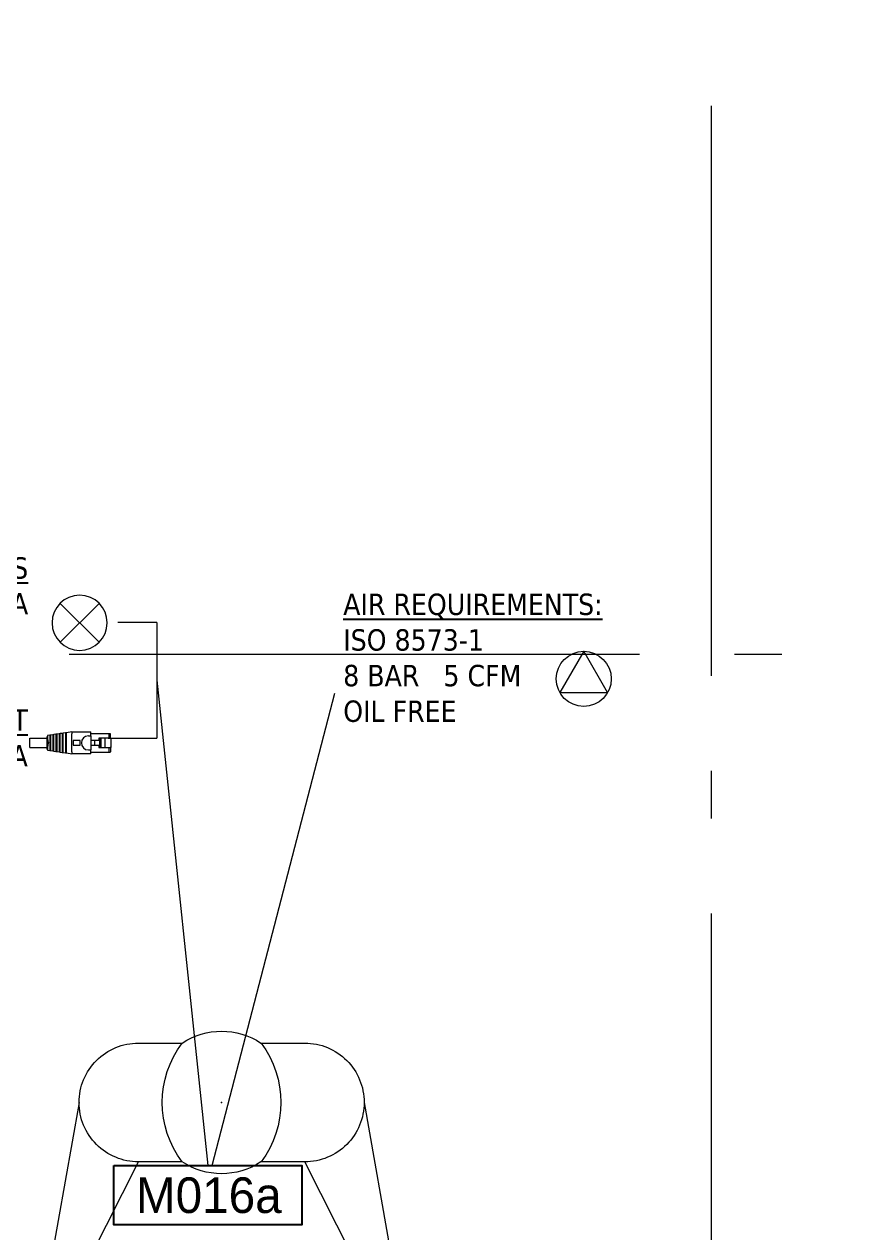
# Model space of a CAD drawing. Header units: millimetres. Extents: x -187347 to 135007, y -6415 to 292048.
# Drawn here: x -52386 to -50611, y 30837 to 33381 of the extents above; entities that cross this region are included whole.
import ezdxf
from ezdxf.enums import TextEntityAlignment as Align

# ---------------------------------------------------------------- set-up
doc = ezdxf.new("R2010")
doc.units = ezdxf.units.MM
doc.header["$LTSCALE"] = 100
doc.linetypes.add('CONTINU', pattern=[0])
doc.linetypes.add('Z_LINE-CNTR', pattern=[17, 12, -2, 1, -2])
doc.layers.get('0').update_dxf_attribs({"lineweight": 18})
for name, color, linetype, lineweight in [('LAYOUT', 3, 'Continuous', 18), ('Layout CAT2 Utilites', 6, 'CONTINU', 5), ('Layout Kromeka', 1, 'Continuous', 5), ('S-GRID', 7, 'Continuous', 5)]:
    doc.layers.add(name, color=color, linetype=linetype, lineweight=lineweight)
doc.layers.add('Layout CAT2', color=6, linetype='Continuous')
doc.styles.add('015_100', font='', dxfattribs={"height": 150})
doc.styles.get("Standard").update_dxf_attribs({"font": 'tahoma.ttf'})
doc.styles.get('015_100').set_extended_font_data('Univers 45 Light')

# ---------------------------------------------------------------- blocks, each defined once
blk = doc.blocks.new('A$C70EB79E6')
for p, q in [((17, 17), (99, 99)), ((17, 99), (99, 17))]:
    blk.add_line(p, q)
blk.add_circle((58, 58), 58)
blk = doc.blocks.new('A$C54744C1B')
blk.add_lwpolyline([(58, 116), (7.8, 29), (108.2, 29)], close=True)
blk.add_circle((58, 58), 58)
blk = doc.blocks.new('Eternet')
at = {"color": 0}
for p, q in [((596.2, 214.1), (596.2, 211.7)), ((596.2, 211.7), (596.2, 189)), ((601.8, 214.4), (596.5, 214.4)), ((596.5, 212), (601.8, 212)), ((600.1, 214.4), (600.1, 214.4)), ((600.2, 214.4), (600.1, 214.4)), ((600.5, 214.4), (600.2, 214.4)), ((600.2, 214.4), (600.2, 214.4)), ((600.5, 214.4), (600.5, 214.4)), ((600.8, 214.4), (600.5, 214.4)), ((600.8, 214.4), (600.8, 214.4)), ((600.9, 214.4), (600.8, 214.4)), ((600.9, 214.4), (600.9, 214.4)), ((614, 215.2), (601.8, 215.2)), ((601.8, 213.9), (601.8, 215.2)), ((601.8, 213.9), (601.8, 207.5)), ((601.8, 207.5), (601.8, 201.9)), ((614, 207.5), (601.8, 207.5)), ((601.8, 201.9), (601.8, 200.1)), ((601.8, 201.9), (614, 201.9)), ((614, 215.2), (614, 213.9)), ((614, 214.4), (619.3, 214.4)), ((614, 207.5), (614, 213.9)), ((614, 212), (619.3, 212)), ((614, 201.9), (614, 207.5)), ((614, 200.1), (614, 201.9)), ((614.6, 214.4), (614.6, 214.4)), ((614.8, 214.4), (614.6, 214.4)), ((614.8, 214.4), (614.8, 214.4)), ((614.8, 214.4), (614.8, 214.4)), ((614.8, 214.4), (614.8, 214.4)), ((619.6, 211.7), (619.6, 214.1)), ((619.6, 189), (619.6, 211.7)), ((596.4, 189), (593.9, 189)), ((593.9, 165), (593.9, 189)), ((598.9, 189), (596.4, 189)), ((598.9, 189), (616.9, 189)), ((598.9, 186), (598.9, 189)), ((601.8, 200.1), (601.8, 199.5)), ((601.8, 200.1), (614, 200.1)), ((601.8, 199.5), (604.5, 199.5)), ((604.5, 193.6), (604.5, 199.5)), ((604.5, 189), (604.5, 193.6)), ((604.5, 193.6), (611.3, 193.6)), ((611.3, 199.5), (614, 199.5)), ((611.3, 199.5), (611.3, 193.6)), ((611.3, 193.6), (611.3, 189)), ((614, 199.5), (614, 200.1)), ((619.4, 189), (616.9, 189)), ((616.9, 186), (616.9, 189)), ((621.9, 189), (619.4, 189)), ((621.9, 189), (621.9, 165)), ((605, 175.6), (605, 166.4)), ((610.8, 175.6), (605, 175.6)), ((610.8, 166.4), (610.8, 175.6)), ((593.9, 165), (596.4, 165)), ((593.9, 165), (594.9, 158)), ((594.9, 158), (595.2, 156.6)), ((598.9, 158), (594.9, 158)), ((595.2, 156.6), (599.4, 156.6)), ((595.2, 156.6), (595.5, 154)), ((619.4, 165), (596.4, 165)), ((616.9, 158), (598.9, 158)), ((599, 158), (599, 156.6)), ((599.4, 156.6), (616.4, 156.6)), ((605, 166.4), (610.8, 166.4)), ((616.4, 156.6), (620.6, 156.6)), ((616.7, 156.6), (616.7, 158)), ((620.8, 158), (616.9, 158)), ((619.4, 165), (621.9, 165)), ((620.2, 154), (620.6, 156.6)), ((620.6, 156.6), (620.8, 158)), ((620.8, 158), (621.9, 165)), ((595.5, 154), (595.8, 152.6)), ((600.3, 154), (595.5, 154)), ((595.8, 152.6), (600.8, 152.6)), ((595.8, 152.6), (596.1, 150)), ((596.1, 150), (596.4, 148.6)), ((601.7, 150), (596.1, 150)), ((596.4, 148.6), (602.2, 148.6)), ((596.4, 148.6), (596.7, 146)), ((596.7, 146), (597, 144.6)), ((603.1, 146), (596.7, 146)), ((597, 144.6), (603.6, 144.6)), ((597, 144.6), (597.3, 142)), ((597.3, 142), (597.6, 140.6)), ((604.5, 142), (597.3, 142)), ((597.6, 140.6), (605, 140.6)), ((597.6, 140.6), (598.4, 134.7)), ((599, 154), (599, 152.6)), ((599, 150), (599, 148.6)), ((599, 146), (599, 144.6)), ((599, 142), (599, 140.6)), ((615.5, 154), (600.3, 154)), ((600.8, 152.6), (615, 152.6)), ((614.1, 150), (601.7, 150)), ((602.2, 148.6), (613.6, 148.6)), ((612.7, 146), (603.1, 146)), ((603.6, 144.6), (612.2, 144.6)), ((611.3, 142), (604.5, 142)), ((605, 140.6), (610.8, 140.6)), ((610.8, 140.6), (618.2, 140.6)), ((618.4, 142), (611.3, 142)), ((612.2, 144.6), (618.8, 144.6)), ((619, 146), (612.7, 146)), ((613.6, 148.6), (619.4, 148.6)), ((619.6, 150), (614.1, 150)), ((615, 152.6), (620, 152.6)), ((620.2, 154), (615.5, 154)), ((616.7, 152.6), (616.7, 154)), ((616.7, 148.6), (616.7, 150)), ((616.7, 144.6), (616.7, 146)), ((616.7, 140.6), (616.7, 142)), ((617.3, 134.7), (618.2, 140.6)), ((618.2, 140.6), (618.4, 142)), ((618.4, 142), (618.8, 144.6)), ((618.8, 144.6), (619, 146)), ((619, 146), (619.4, 148.6)), ((619.4, 148.6), (619.6, 150)), ((619.6, 150), (620, 152.6)), ((620, 152.6), (620.2, 154)), ((605.9, 138), (597.9, 138)), ((598.2, 136.6), (606.4, 136.6)), ((599, 138), (599, 136.6)), ((600.6, 133), (615.2, 133)), ((601.8, 111.2), (601.8, 133)), ((609.9, 138), (605.9, 138)), ((606.4, 136.6), (609.4, 136.6)), ((609.4, 136.6), (617.6, 136.6)), ((617.8, 138), (609.9, 138)), ((614, 111.2), (614, 133)), ((616.7, 136.6), (616.7, 138)), ((614, 111.2), (601.8, 111.2))]:
    blk.add_line(p, q, dxfattribs=at)
for centre, radius, start, end in [((596.5, 214.1), 0.254, 90, 180), ((596.5, 211.7), 0.254, 90, 180), ((619.3, 214.1), 0.254, 0, 90), ((619.3, 211.7), 0.254, 0, 90), ((607.9, 186), 9, 180, 0), ((600.4, 135), 2, 188.5308, 207.1325), ((600.6, 135), 2, 212.8772, 270), ((615.2, 135), 2, 270, 327.1221), ((615.4, 135), 2, 332.8675, 351.4692)]:
    blk.add_arc(centre, radius, start, end, dxfattribs=at)
for points, knots in [([(597.9, 138), (598, 137.8), (598, 137.6), (598.1, 137.1), (598.1, 136.9), (598.2, 136.6)], [0.000001, 0.000001, 0.000001, 0.000001, 0.03544316, 0.03544316, 0.07088591, 0.07088591, 0.07088591, 0.07088591]), ([(598.6, 134.1), (598.7, 134), (598.7, 134), (598.9, 133.9), (599.1, 133.9), (599.6, 133.8), (600, 133.8), (600.7, 133.8), (601, 133.8), (601.8, 133.8), (602.4, 133.9), (603.6, 134), (604.2, 134), (605.3, 134.2), (605.8, 134.2), (606.5, 134.4), (606.8, 134.5), (607, 134.6)], [-0.3434456, -0.3434456, -0.3434456, -0.3434456, -0.3102082, -0.3102082, -0.2735435, -0.2735435, -0.2097155, -0.2097155, -0.1816095, -0.1816095, -0.123946, -0.123946, -0.0747884, -0.0747884, -0.0374375, -0.0374375, 0, 0, 0, 0]), ([(598.9, 133.9), (598.9, 133.9), (598.9, 133.9), (598.7, 134), (598.7, 134), (598.6, 134.1)], [-0.09190759, -0.09190759, -0.09190759, -0.09190759, -0.07900261, -0.07900261, 0, 0, 0, 0]), ([(607, 134.6), (607.1, 134.6), (607.1, 134.6), (607.3, 134.7), (607.4, 134.8), (607.6, 134.9), (607.6, 134.9), (607.8, 134.9), (607.8, 134.9), (607.9, 134.9)], [0.98471093, 0.98471093, 0.98471093, 0.98471093, 0.99351238, 0.99351238, 1.01469708, 1.01469708, 1.02528944, 1.02528944, 1.03588179, 1.03588179, 1.03588179, 1.03588179]), ([(607.9, 134.9), (608, 134.9), (608.1, 134.9), (608.3, 134.8), (608.5, 134.7), (608.6, 134.7), (608.7, 134.6), (608.8, 134.6)], [-0.51097523, -0.51097523, -0.51097523, -0.51097523, -0.49149004, -0.49149004, -0.47200486, -0.47200486, -0.46002134, -0.46002134, -0.46002134, -0.46002134]), ([(608.8, 134.6), (609, 134.5), (609.3, 134.4), (610.1, 134.2), (610.5, 134.2), (611.6, 134), (612.2, 134), (613.4, 133.9), (614, 133.8), (614.6, 133.8), (614.7, 133.8), (614.8, 133.8), (614.9, 133.8), (615.5, 133.8), (616, 133.8), (616.6, 133.9), (616.8, 133.9), (617, 134), (617.1, 134), (617.1, 134.1)], [-0.6950196, -0.6950196, -0.6950196, -0.6950196, -0.6206533, -0.6206533, -0.5455147, -0.5455147, -0.4439834, -0.4439834, -0.3305054, -0.3305054, -0.310526, -0.310526, -0.2994853, -0.2994853, -0.1672671, -0.1672671, -0.0790026, -0.0790026, 0, 0, 0, 0]), ([(617.1, 134.1), (617.1, 134), (617.1, 134), (616.9, 134), (616.9, 133.9), (616.9, 133.9)], [-0.34344563, -0.34344563, -0.34344563, -0.34344563, -0.31020815, -0.31020815, -0.29830461, -0.29830461, -0.29830461, -0.29830461]), ([(617.6, 136.6), (617.7, 136.9), (617.7, 137.1), (617.8, 137.6), (617.8, 137.8), (617.8, 138)], [0.000001, 0.000001, 0.000001, 0.000001, 0.03544403, 0.03544403, 0.07088647, 0.07088647, 0.07088647, 0.07088647])]:
    blk.add_open_spline(points, degree=3, knots=knots, dxfattribs=at)
blk = doc.blocks.new('general_Man')
at = {"layer": 'LAYOUT', "color": 4, "ltscale": 10}
for p, q in [((-368.3, 604.3), (-370.3, 615.5)), ((-362.3, 625), (-356.8, 625)), ((-348.8, 618.3), (-332.3, 525)), ((348.8, 618.3), (332.3, 525)), ((362.3, 625), (356.8, 625)), ((368.3, 604.3), (370.3, 615.5)), ((-385.4, 576.5), (-389.6, 600.5)), ((-368.3, 604.3), (-354.3, 525)), ((-311.7, 526.9), (-326, 608.3)), ((311.7, 526.9), (326, 608.3)), ((368.3, 604.3), (354.3, 525)), ((385.4, 576.5), (389.6, 600.5)), ((-300, 0), (-401.5, 575.5)), ((-386, 580), (-376.3, 525)), ((-296.7, 524.3), (-275.5, 560.9)), ((-268.5, 565), (-261.8, 565)), ((268.5, 565), (261.8, 565)), ((296.7, 524.3), (275.5, 560.9)), ((300, 0), (401.5, 575.5)), ((386, 580), (376.3, 525)), ((-254.8, 552.8), (-301.9, 471.3)), ((254.8, 552.8), (301.9, 471.3)), ((-276.1, 325), (-301.9, 471.3)), ((276.1, 325), (301.9, 471.3)), ((-276.1, 325), (-175, 125)), ((276.1, 325), (175, 125)), ((-82.9, 125), (-175, 125)), ((175, 125), (82.9, 125)), ((-175, -125), (-82.9, -125)), ((82.9, -125), (175, -125))]:
    blk.add_line(p, q, dxfattribs=at)
for centre, radius, start, end in [((-379, 602.4), 10.8, 10.0029, 190.0017), ((-362.3, 616.9), 8.1, 89.9979, 190.0023), ((-356.8, 616.9), 8.1, 9.9971, 89.9979), ((-335.9, 604.5), 10.3, 10.0085, 190.002), ((335.9, 604.5), 10.3, 349.998, 169.9915), ((356.8, 616.9), 8.1, 90.0018, 170.0028), ((362.3, 616.9), 8.1, 349.9978, 90.0018), ((379, 602.4), 10.8, 349.9983, 169.9971), ((-393.5, 576.9), 8.1, 22.7557, 190.0014), ((-268.5, 556.9), 8.1, 89.9985, 150.0011), ((-261.8, 556.9), 8.1, 330.0006, 89.9976), ((261.8, 556.9), 8.1, 90.0022, 209.9996), ((268.5, 556.9), 8.1, 29.9988, 90.0012), ((393.5, 576.9), 8.1, 349.9986, 157.2442), ((-303.7, 528.3), 8.1, 190.0016, 330.0006), ((303.7, 528.3), 8.1, 209.9995, 349.9985), ((0, 0), 150, 56.4428, 123.5572), ((-175, 0), 125, 89.9998, 179.9999), ((82.9, 0), 207.7, 142.9918, 217.0082), ((-82.9, 0), 207.7, 322.9918, 37.0082), ((175, 0), 125, 0.0001, 90.0002), ((-175, 0), 125, 179.9999, 270.0002), ((175, 0), 125, 269.9998, 0.0001), ((0, 0), 150, 236.4427, 303.5573)]:
    blk.add_arc(centre, radius, start, end, dxfattribs=at)
blk.add_point((0, 0), dxfattribs=at)
blk = doc.blocks.new('cat2 legend')
at = {"layer": 'Layout CAT2', "color": 6, "linetype": 'Continuous'}
blk.add_lwpolyline([(-3.992, -1.25), (3.912, -1.25), (3.912, 1.25), (-3.992, 1.25)], close=True, dxfattribs=at)
at = {"layer": 'Layout Kromeka', "color": 6, "linetype": 'Continuous', "style": '015_100'}
blk.add_attdef('POSNR', text='', height=1.5, dxfattribs=at).set_placement((0, 0), align=Align.MIDDLE)

msp = doc.modelspace()

# ---------------------------------------------------------------- linework, layer by layer
at = {"layer": 'Layout CAT2 Utilites'}
for p, q in [((-52107, 32121.7, -3.4), (-52189.1, 32121.7, -3.4)), ((-52107, 31999.9, -3.4), (-51999.5, 30978.3, -3.4)), ((-51733.2, 31971.8, -3.4), (-51991, 30977.4, -3.4)), ((-52209.2, 31878.1, -3.4), (-52107, 31878.1, -3.4))]:
    msp.add_line(p, q, dxfattribs=at)
at = {"layer": 'Layout CAT2 Utilites', "lineweight": 18}
msp.add_line((-52107, 32121.7, -3.4), (-52107, 31878.1, -3.4), dxfattribs=at)
at = {"layer": 'S-GRID', "color": 152, "linetype": 'Z_LINE-CNTR'}
for p, q in [((-50939.9, 111408.8), (-50939.9, -6038.2)), ((-89691.4, 32055), (-18064, 32055))]:
    msp.add_line(p, q, dxfattribs=at)

# ---------------------------------------------------------------- block references
at = {"layer": 'Layout CAT2', "color": 2, "xscale": -1, "rotation": 180}
msp.add_blockref('general_Man', (-51970.6, 31111, -3.4), dxfattribs=at)
at = {"layer": 'Layout CAT2', "color": 6, "linetype": 'Continuous', "ltscale": 20}
ref = msp.add_blockref('cat2 legend', (-51997.5, 30915.8, -3.4), dxfattribs=dict(at, xscale=-50, yscale=50, zscale=50, rotation=180))
ref.add_attrib('POSNR', 'M016a', dxfattribs={"layer": 'Layout Kromeka', "color": 6, "linetype": 'Continuous', "ltscale": 20, "height": 75, "style": '015_100'}).set_placement((-51997.5, 30915.8, -3.4), align=Align.MIDDLE)
at = {"layer": 'Layout CAT2 Utilites', "xscale": -1}
msp.add_blockref('A$C70EB79E6', (-52211.4, 32062.7, -3.4), dxfattribs=at)
at = {"layer": 'Layout CAT2 Utilites'}
msp.add_blockref('A$C54744C1B', (-51266.4, 31944.7, -3.4), dxfattribs=at)
at = {"layer": 'Layout CAT2 Utilites', "xscale": 1.648850030345147, "yscale": 1.648850030345147, "zscale": 1.648850030345147, "rotation": 270}
msp.add_blockref('Eternet', (-52557.6, 32870.3, -3.4), dxfattribs=at)

# ---------------------------------------------------------------- texts
at = {"layer": 'Layout CAT2 Utilites', "lineweight": -3, "char_height": 45}
for s, width, heights, insert, attachment_point in [('{\\L POWER REQUIMENTS   \\P}1x400 VAC 3 PH + N + GND 60 Hz   16A\\P ', 1498.612, [550.7], (-52377.6, 32258.7, -3.4), 3), ('{\\LAIR REQUIREMENTS:\\P}ISO 8573-1\\P8 BAR   5 CFM\\POIL FREE', 844.144, [505.3], (-51714.6, 32182.2, -3.4), 1), ('{\\LETHERNET^J}1 X DROP  CAT6A', 517.014, [237.2], (-52378.5, 31878.1, -3.4), 6)]:
    msp.add_mtext_dynamic_manual_height_columns(s, width=width, gutter_width=1, heights=heights, dxfattribs=dict(at, insert=insert, attachment_point=attachment_point))

doc.saveas('drawing.dxf')
